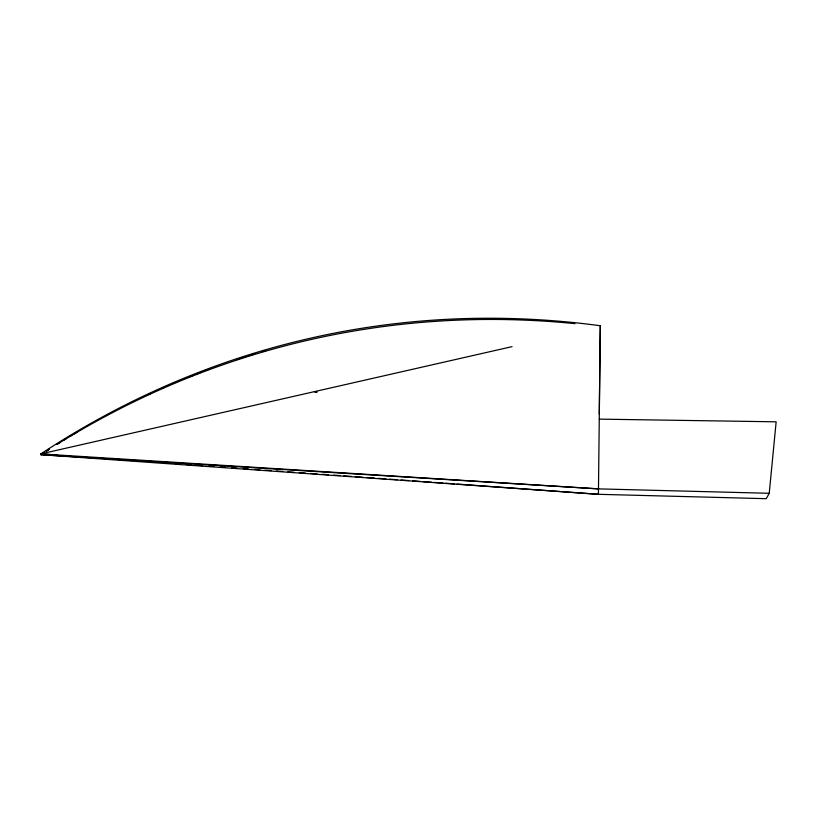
<?xml version="1.0" encoding="UTF-8"?>
<svg xmlns="http://www.w3.org/2000/svg" width="817" height="817" viewBox="0 0 817 817"><rect width="100%" height="100%" fill="white"/><g stroke="black" fill="none" stroke-linecap="round" stroke-linejoin="round"><path stroke-width="1.23" d="M457.112 484.062L598.422 494.305L600.301 325.728A1292.647 1016.46 77.9 0 0 40.85 453.915L40.973 454.681L598.422 494.305L766.264 498.687L769.236 493.294L776.15 421.817L599.321 419.131M599.28 414.117L600.301 325.728M57.394 455.11L40.85 453.915L512.045 346.643M44.149 452.598A1292.402 1016.082 77.9 0 0 40.973 454.681L598.585 488.883L769.236 493.294M40.85 453.915L598.585 488.883M107.047 458.715L109.59 458.899M118.506 459.542L121.049 459.726M129.954 460.369L132.507 460.553M141.412 461.197L143.966 461.38M152.871 462.034L156.69 462.31M164.329 462.861L168.149 463.137M175.788 463.688L179.607 463.964M185.97 464.424L191.066 464.791M197.428 465.261L202.524 465.629M208.886 466.088L213.972 466.456M220.345 466.916L225.431 467.283M231.793 467.743L236.889 468.11M243.252 468.58L248.348 468.948M254.71 469.407L259.806 469.775M264.892 470.143L271.264 470.602M276.35 470.97L282.713 471.429M287.809 471.807L294.171 472.267M299.267 472.635L305.629 473.094M310.726 473.462L317.088 473.921M322.184 474.289L328.546 474.748M333.632 475.126L340.005 475.586M343.824 475.862L351.463 476.413M355.283 476.689L362.911 477.24M366.731 477.516L374.37 478.068M378.189 478.353L385.828 478.905M389.648 479.181L397.287 479.732M401.106 480.008L408.745 480.559M412.565 480.835L420.204 481.397M422.746 481.581L431.662 482.224M434.205 482.408L443.11 483.051M445.663 483.235L454.569 483.878M316.965 391.935L314.433 391.639L316.822 392.497M60.09 442.446A1292.402 1016.082 77.9 0 0 56.884 444.438A1312.48 1030.237 77.5 0 1 574.913 323.644M63.297 440.455A1292.402 1016.082 77.9 0 1 66.504 438.484M69.731 436.533A1292.402 1016.082 77.9 0 1 71.876 435.236M74.03 433.95A1292.402 1016.082 77.9 0 1 77.268 432.04M148.337 394.611A1292.402 1016.082 77.9 0 1 150.645 393.539M162.215 388.3A1292.402 1016.082 77.9 0 1 164.534 387.268M189.074 376.943A1292.402 1016.082 77.9 0 1 192.598 375.534M197.316 373.686A1292.402 1016.082 77.9 0 1 200.859 372.317M205.598 370.52A1292.402 1016.082 77.9 0 1 209.152 369.192M236.603 359.562A1292.402 1016.082 77.9 0 1 254.679 353.822M261.951 351.647A1292.402 1016.082 77.9 0 1 265.586 350.585M40.973 454.681A1312.48 1030.237 77.5 0 1 43.087 453.302M49.439 449.176A1292.402 1016.082 77.9 0 0 46.263 451.219A1312.48 1030.237 77.5 0 1 49.439 449.217"/></g></svg>
